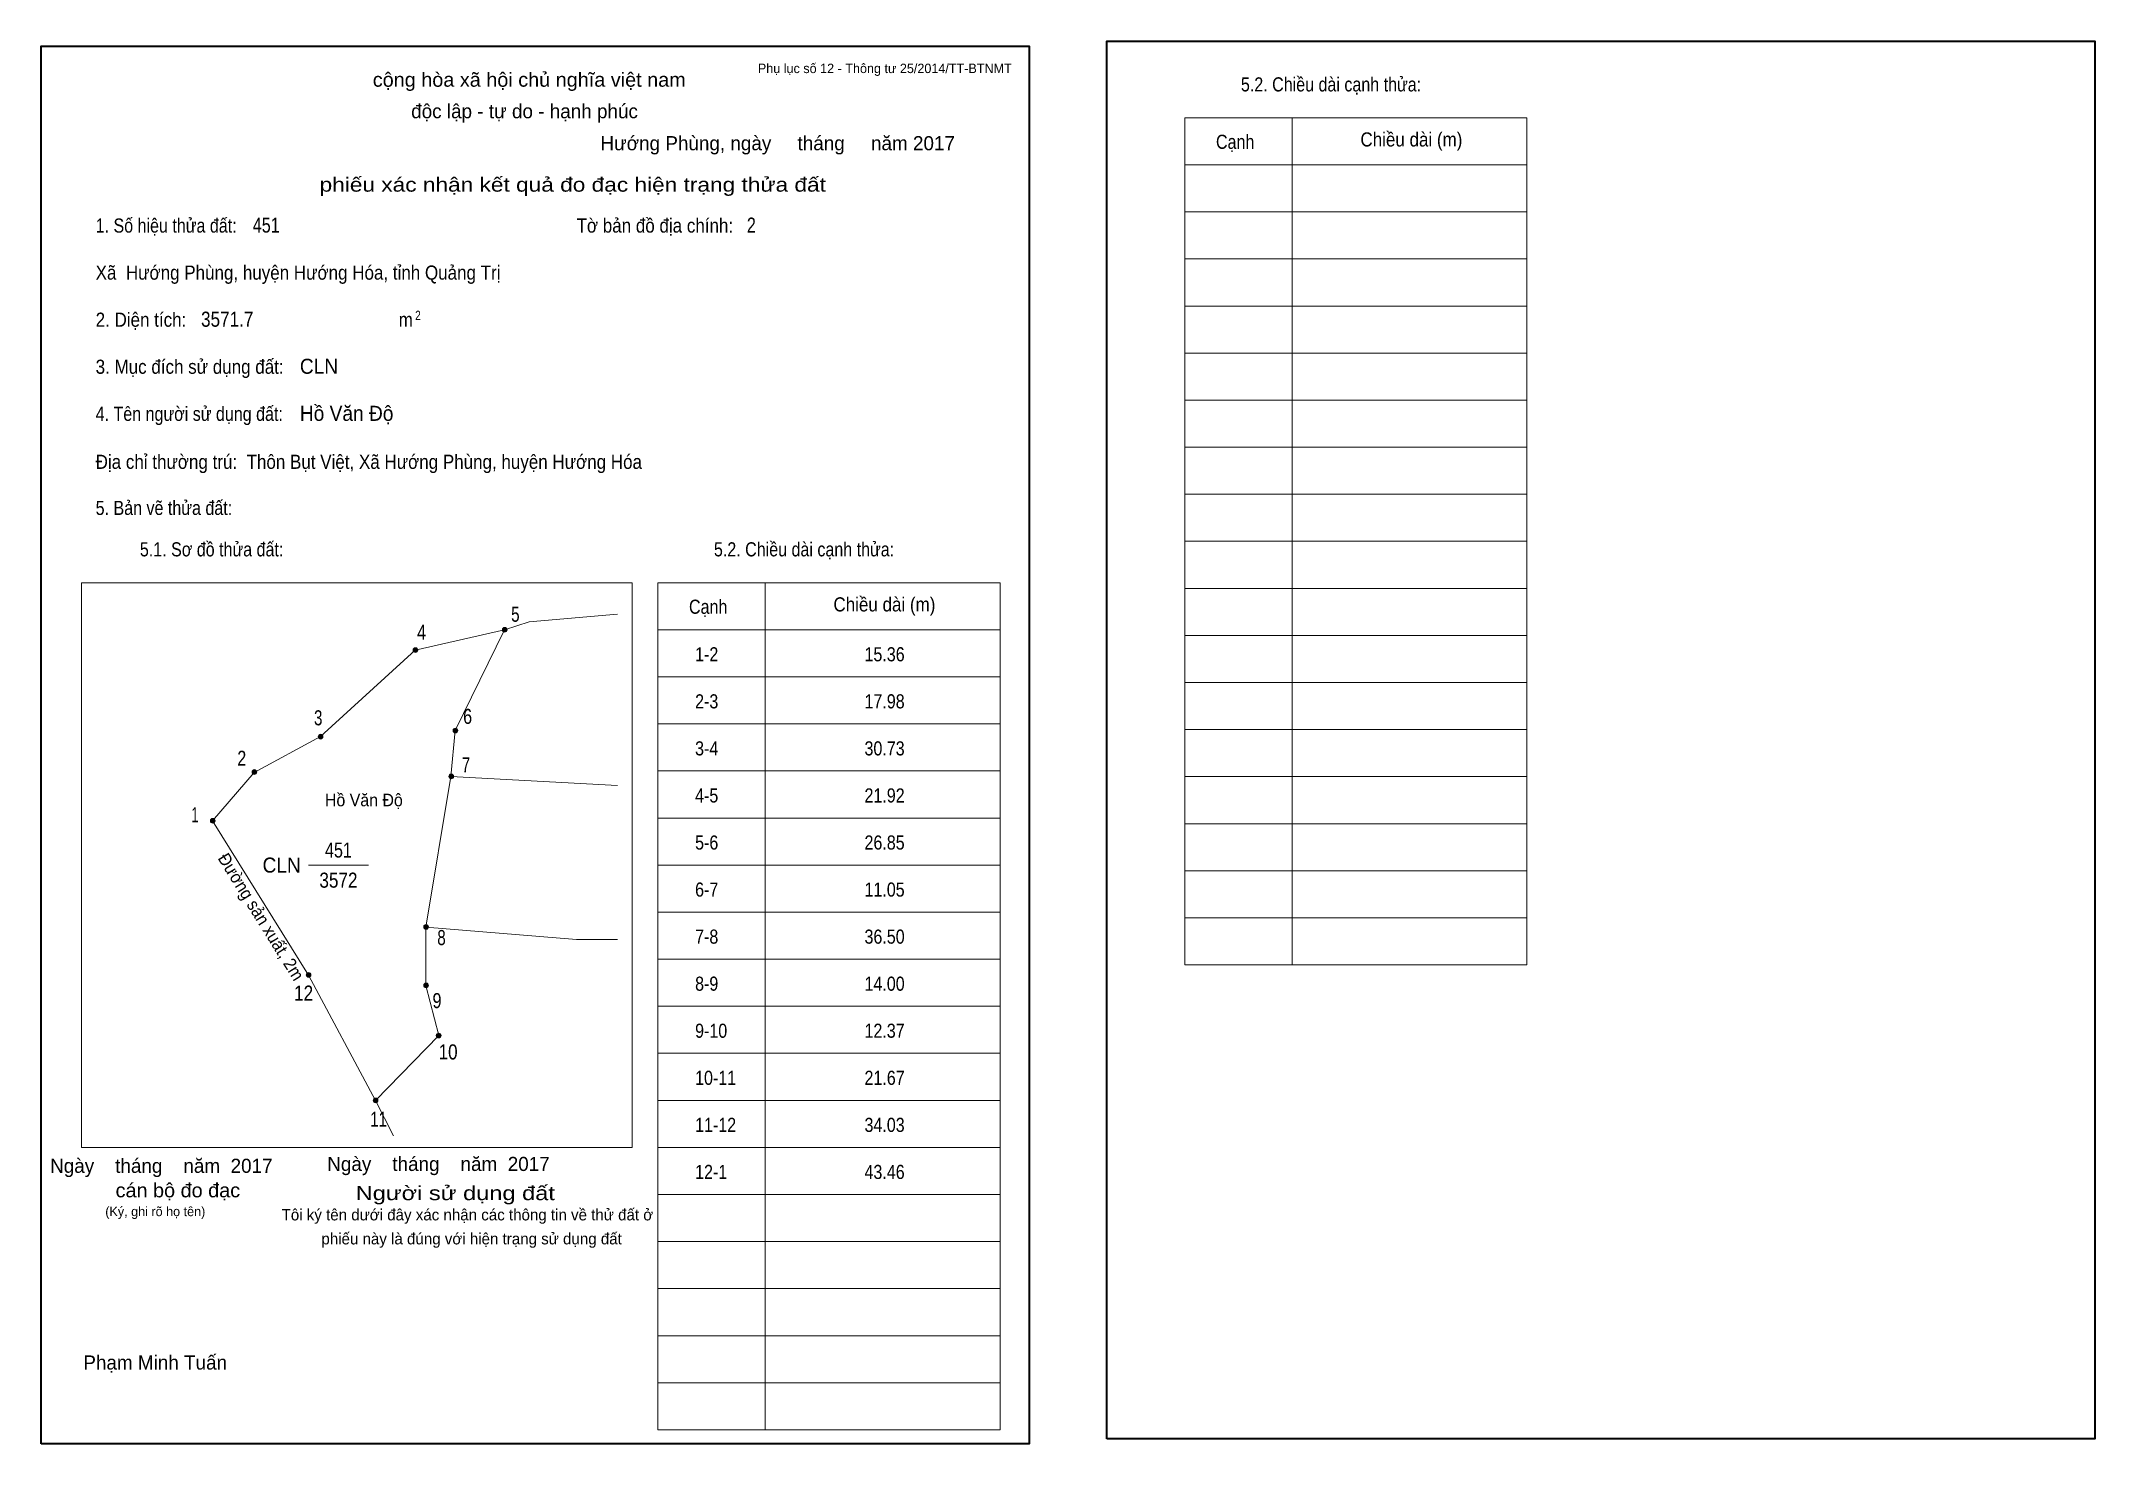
# Model space of a CAD drawing. Header units: centimetres. Extents: x 0 to 43.6, y 0 to 29.8.
import ezdxf
from ezdxf.enums import TextEntityAlignment as Align

# ---------------------------------------------------------------- set-up
doc = ezdxf.new("R2010")
doc.units = ezdxf.units.CM
doc.header["$LTSCALE"] = 0.12
for name, color, linetype in [('30', 7, 'Continuous'), ('34', 7, 'Continuous'), ('62', 7, 'Continuous')]:
    doc.layers.add(name, color=color, linetype=linetype)
for name, color, linetype, lineweight in [('32', 7, 'Continuous', 13), ('33', 7, 'Continuous', 13), ('61', 7, 'Continuous', 13), ('63', 7, 'Continuous', 13)]:
    doc.layers.add(name, color=color, linetype=linetype, lineweight=lineweight)

msp = doc.modelspace()

# ---------------------------------------------------------------- hatches: boundary and pattern name
at = {"layer": '32'}
for points in [[(9.9037, 17.3, 1), (9.8037, 17.3, 1)], [(8.0065, 16.8685, 1), (7.9065, 16.8685, 1)], [(5.9912, 15.029, 1), (5.8912, 15.029, 1)], [(8.8552, 15.1596, 1), (8.7552, 15.1596, 1)], [(4.5832, 14.278, 1), (4.4832, 14.278, 1)], [(8.7664, 14.183, 1), (8.6664, 14.183, 1)], [(3.6972, 13.2411, 1), (3.5972, 13.2411, 1)], [(8.2338, 10.987, 1), (8.1338, 10.987, 1)], [(5.7364, 9.966, 1), (5.6364, 9.966, 1)], [(8.2338, 9.7441, 1), (8.1338, 9.7441, 1)], [(8.5001, 8.6787, 1), (8.4001, 8.6787, 1)], [(7.1578, 7.3, 1), (7.0578, 7.3, 1)]]:
    msp.add_hatch(color=256, dxfattribs=at).paths.add_polyline_path(points)

# ---------------------------------------------------------------- linework, layer by layer
for centre in [(9.8537, 17.3), (7.9565, 16.8685), (5.9412, 15.029), (8.8052, 15.1596), (4.5332, 14.278), (8.7164, 14.183), (3.6472, 13.2411), (8.1838, 10.987), (5.6864, 9.966), (8.1838, 9.7441), (8.4501, 8.6787), (7.1078, 7.3)]:
    msp.add_circle(centre, 0.05, dxfattribs=at)
at = {"layer": '33'}
msp.add_line((5.68, 12.3), (6.96, 12.3), dxfattribs=at)
at = {"layer": '61'}
for q in [(8.18, 10.98), (12.25, 13.99)]:
    msp.add_line((8.71, 14.18), q, dxfattribs=at)
for points in [[(9.85, 17.3), (10.37, 17.47), (12.25, 17.63)], [(9.85, 17.3), (7.95, 16.87), (5.94, 15.03), (4.53, 14.27), (3.64, 13.24), (5.68, 9.96), (7.11, 7.3)], [(9.85, 17.3), (8.8, 15.16), (8.71, 14.18)], [(8.18, 10.98), (8.18, 9.74), (8.45, 8.68), (7.11, 7.3), (7.49, 6.55)], [(8.18, 10.98), (11.38, 10.72), (12.25, 10.72)]]:
    msp.add_lwpolyline(points, dxfattribs=at)
at = {"layer": '63'}
for p, q in [((24.31, 28.18), (31.58, 28.18)), ((24.31, 10.18), (24.31, 28.18)), ((26.59, 10.18), (26.59, 28.18)), ((31.58, 10.18), (31.58, 28.18)), ((24.31, 27.18), (31.58, 27.18)), ((24.31, 26.18), (31.58, 26.18)), ((24.31, 25.18), (31.58, 25.18)), ((24.31, 24.18), (31.58, 24.18)), ((24.31, 23.18), (31.58, 23.18)), ((24.31, 22.18), (31.58, 22.18)), ((24.31, 21.18), (31.58, 21.18)), ((24.31, 20.18), (31.58, 20.18)), ((24.31, 19.18), (31.58, 19.18)), ((0.86, 18.3), (12.56, 18.3)), ((0.86, 6.3), (0.86, 18.3)), ((12.56, 6.3), (12.56, 18.3)), ((13.11, 18.3), (20.38, 18.3)), ((13.11, 0.3), (13.11, 18.3)), ((15.39, 0.3), (15.39, 18.3)), ((20.38, 0.3), (20.38, 18.3)), ((24.31, 18.18), (31.58, 18.18)), ((13.11, 17.3), (20.38, 17.3)), ((24.31, 17.18), (31.58, 17.18)), ((13.11, 16.3), (20.38, 16.3)), ((24.31, 16.18), (31.58, 16.18)), ((13.11, 15.3), (20.38, 15.3)), ((24.31, 15.18), (31.58, 15.18)), ((13.11, 14.3), (20.38, 14.3)), ((24.31, 14.18), (31.58, 14.18)), ((13.11, 13.3), (20.38, 13.3)), ((24.31, 13.18), (31.58, 13.18)), ((13.11, 12.3), (20.38, 12.3)), ((24.31, 12.18), (31.58, 12.18)), ((24.31, 12.18), (31.58, 12.18)), ((13.11, 11.3), (20.38, 11.3)), ((24.31, 11.18), (31.58, 11.18)), ((13.11, 10.3), (20.38, 10.3)), ((24.31, 10.18), (31.58, 10.18)), ((13.11, 9.3), (20.38, 9.3)), ((13.11, 8.3), (20.38, 8.3)), ((13.11, 7.3), (20.38, 7.3)), ((0.86, 6.3), (12.56, 6.3)), ((13.11, 6.3), (20.38, 6.3)), ((13.11, 5.3), (20.38, 5.3)), ((13.11, 4.3), (20.38, 4.3)), ((13.11, 3.3), (20.38, 3.3)), ((13.11, 2.3), (20.38, 2.3)), ((13.11, 2.3), (20.38, 2.3)), ((13.11, 1.3), (20.38, 1.3)), ((13.11, 0.3), (20.38, 0.3))]:
    msp.add_line(p, q, dxfattribs=at)
at = {"layer": '63', "lineweight": 35}
for points in [[(0, 0), (0, 29.7), (21, 29.7), (21, 0)], [(22.65, 0.11), (22.65, 29.81), (43.65, 29.81), (43.65, 0.11)]]:
    msp.add_lwpolyline(points, close=True, dxfattribs=at)

# ---------------------------------------------------------------- texts
at = {"layer": '30', "width": 0.85}
for s, p in [('1-2', (13.9, 16.63)), ('15.36', (17.5, 16.63)), ('2-3', (13.9, 15.63)), ('17.98', (17.5, 15.63)), ('3-4', (13.9, 14.63)), ('30.73', (17.5, 14.63)), ('4-5', (13.9, 13.63)), ('21.92', (17.5, 13.63)), ('5-6', (13.9, 12.63)), ('26.85', (17.5, 12.63)), ('6-7', (13.9, 11.63)), ('11.05', (17.5, 11.63)), ('7-8', (13.9, 10.63)), ('36.50', (17.5, 10.63)), ('8-9', (13.9, 9.63)), ('14.00', (17.5, 9.63)), ('9-10', (13.9, 8.63)), ('12.37', (17.5, 8.63)), ('10-11', (13.9, 7.63)), ('21.67', (17.5, 7.63)), ('11-12', (13.9, 6.63)), ('34.03', (17.5, 6.63)), ('12-1', (13.9, 5.63)), ('43.46', (17.5, 5.63))]:
    msp.add_text(s, height=0.3, dxfattribs=at).set_placement(p)
at = {"layer": '32'}
for s, width, p in [('5', 0.75, (10.08, 17.47)), ('4', 0.8, (8.085, 17.09)), ('3', 0.75, (5.89, 15.27)), ('6', 0.8, (9.065, 15.3)), ('2', 0.8, (4.265, 14.41)), ('7', 0.75, (9.03, 14.27)), ('1', 0.65, (3.27, 13.21)), ('8', 0.75, (8.51, 10.6)), ('12', 0.85, (5.58, 9.42)), ('9', 0.8, (8.415, 9.26)), ('10', 0.85, (8.65, 8.17)), ('11', 0.75, (7.175, 6.74))]:
    msp.add_text(s, height=0.32, dxfattribs=dict(at, width=width)).set_placement(p, align=Align.CENTER)
at = {"layer": '33'}
for s, width, p in [('451', 0.8, (6.32, 12.46)), ('3572', 0.85, (6.32, 11.82))]:
    msp.add_text(s, height=0.32, dxfattribs=dict(at, width=width)).set_placement(p, align=Align.CENTER)
at = {"layer": '33', "width": 0.95}
msp.add_text('CLN', height=0.32, dxfattribs=at).set_placement((5.52, 12.14), align=Align.RIGHT)
at = {"layer": '34'}
for s, width, p in [('451', 0.8, (4.5, 25.74)), ('2', 0.8, (15, 25.74)), ('3571.7', 0.85, (3.4, 23.74)), ('CLN', 0.95, (5.5, 22.74)), ('Hồ Văn Độ', 0.95, (5.5, 21.74))]:
    msp.add_text(s, height=0.32, dxfattribs=dict(at, width=width)).set_placement(p)
at = {"layer": '62', "width": 0.95}
msp.add_text('Hồ Văn Độ', height=0.2663, dxfattribs=at).set_placement((6.86, 13.55), align=Align.CENTER)
msp.add_text('Đường sản xuất, 2m', height=0.2663, rotation=301.862, dxfattribs=at).set_placement((4.563, 11.1303), align=Align.CENTER)
at = {"layer": '63'}
for s, height, p in [('Phụ lục số 12 - Thông tư 25/2014/TT-BTNMT', 0.2, (20.63, 29.13)), ('Ngày    tháng    năm  2017', 0.3, (10.81, 5.8)), ('Ngày    tháng    năm  2017', 0.3, (4.92, 5.76)), ('(Ký, ghi rõ họ tên)', 0.2, (3.49, 4.84))]:
    msp.add_text(s, height=height, dxfattribs=at).set_placement(p, align=Align.RIGHT)
at = {"layer": '63', "width": 1.05}
msp.add_text('cộng hòa xã hội chủ nghĩa việt nam', height=0.3, dxfattribs=at).set_placement((10.375, 28.84), align=Align.CENTER)
at = {"layer": '63'}
for s, height, width, p in [('5.2. Chiều dài cạnh thửa:', 0.3, 0.85, (25.5, 28.74)), ('Cạnh', 0.3, 0.85, (24.97, 27.52)), ('Chiều dài (m)', 0.3, 0.9, (28.04, 27.57)), ('1. Số hiệu thửa đất:', 0.3, 0.85, (1.16, 25.74)), ('Tờ bản đồ địa chính:', 0.3, 0.9, (11.38, 25.74)), ('Xã  Hướng Phùng, huyện Hướng Hóa, tỉnh Quảng Trị', 0.3, 0.9, (1.16, 24.74)), ('2. Diện tích:', 0.3, 0.9, (1.16, 23.74)), ('2', 0.2, 0.8, (7.95, 23.88)), ('m', 0.3, 0.9, (7.6, 23.74)), ('3. Mục đích sử dụng đất:', 0.3, 0.9, (1.16, 22.74)), ('4. Tên người sử dụng đất:', 0.3, 0.85, (1.16, 21.74)), ('Địa chỉ thường trú:  Thôn Bụt Việt, Xã Hướng Phùng, huyện Hướng Hóa', 0.3, 0.9, (1.16, 20.72)), ('5. Bản vẽ thửa đất:', 0.3, 0.85, (1.16, 19.74)), ('5.1. Sơ đồ thửa đất:', 0.3, 0.85, (2.1, 18.86)), ('5.2. Chiều dài cạnh thửa:', 0.3, 0.85, (14.3, 18.86)), ('Cạnh', 0.3, 0.85, (13.77, 17.64)), ('Chiều dài (m)', 0.3, 0.9, (16.84, 17.69))]:
    msp.add_text(s, height=height, dxfattribs=dict(at, width=width)).set_placement(p)
for s, height, p in [('độc lập - tự do - hạnh phúc', 0.3, (10.275, 28.17)), ('Hướng Phùng, ngày     tháng     năm 2017', 0.3, (15.655, 27.49)), ('Tôi ký tên dưới đây xác nhận các thông tin về thử đất ở ', 0.24, (9.105, 4.75)), ('phiếu này là đúng với hiện trạng sử dụng đất', 0.24, (9.15, 4.24)), ('Phạm Minh Tuấn', 0.3, (2.425, 1.58))]:
    msp.add_text(s, height=height, dxfattribs=at).set_placement(p, align=Align.CENTER)
for s, width, p in [('phiếu xác nhận kết quả đo đạc hiện trạng thửa đất', 1.2, (16.68, 26.61)), ('cán bộ đo đạc', 1.05, (4.23, 5.24)), ('Người sử dụng đất', 1.25, (10.92, 5.18))]:
    msp.add_text(s, height=0.3, dxfattribs=dict(at, width=width)).set_placement(p, align=Align.RIGHT)

doc.saveas('drawing.dxf')
